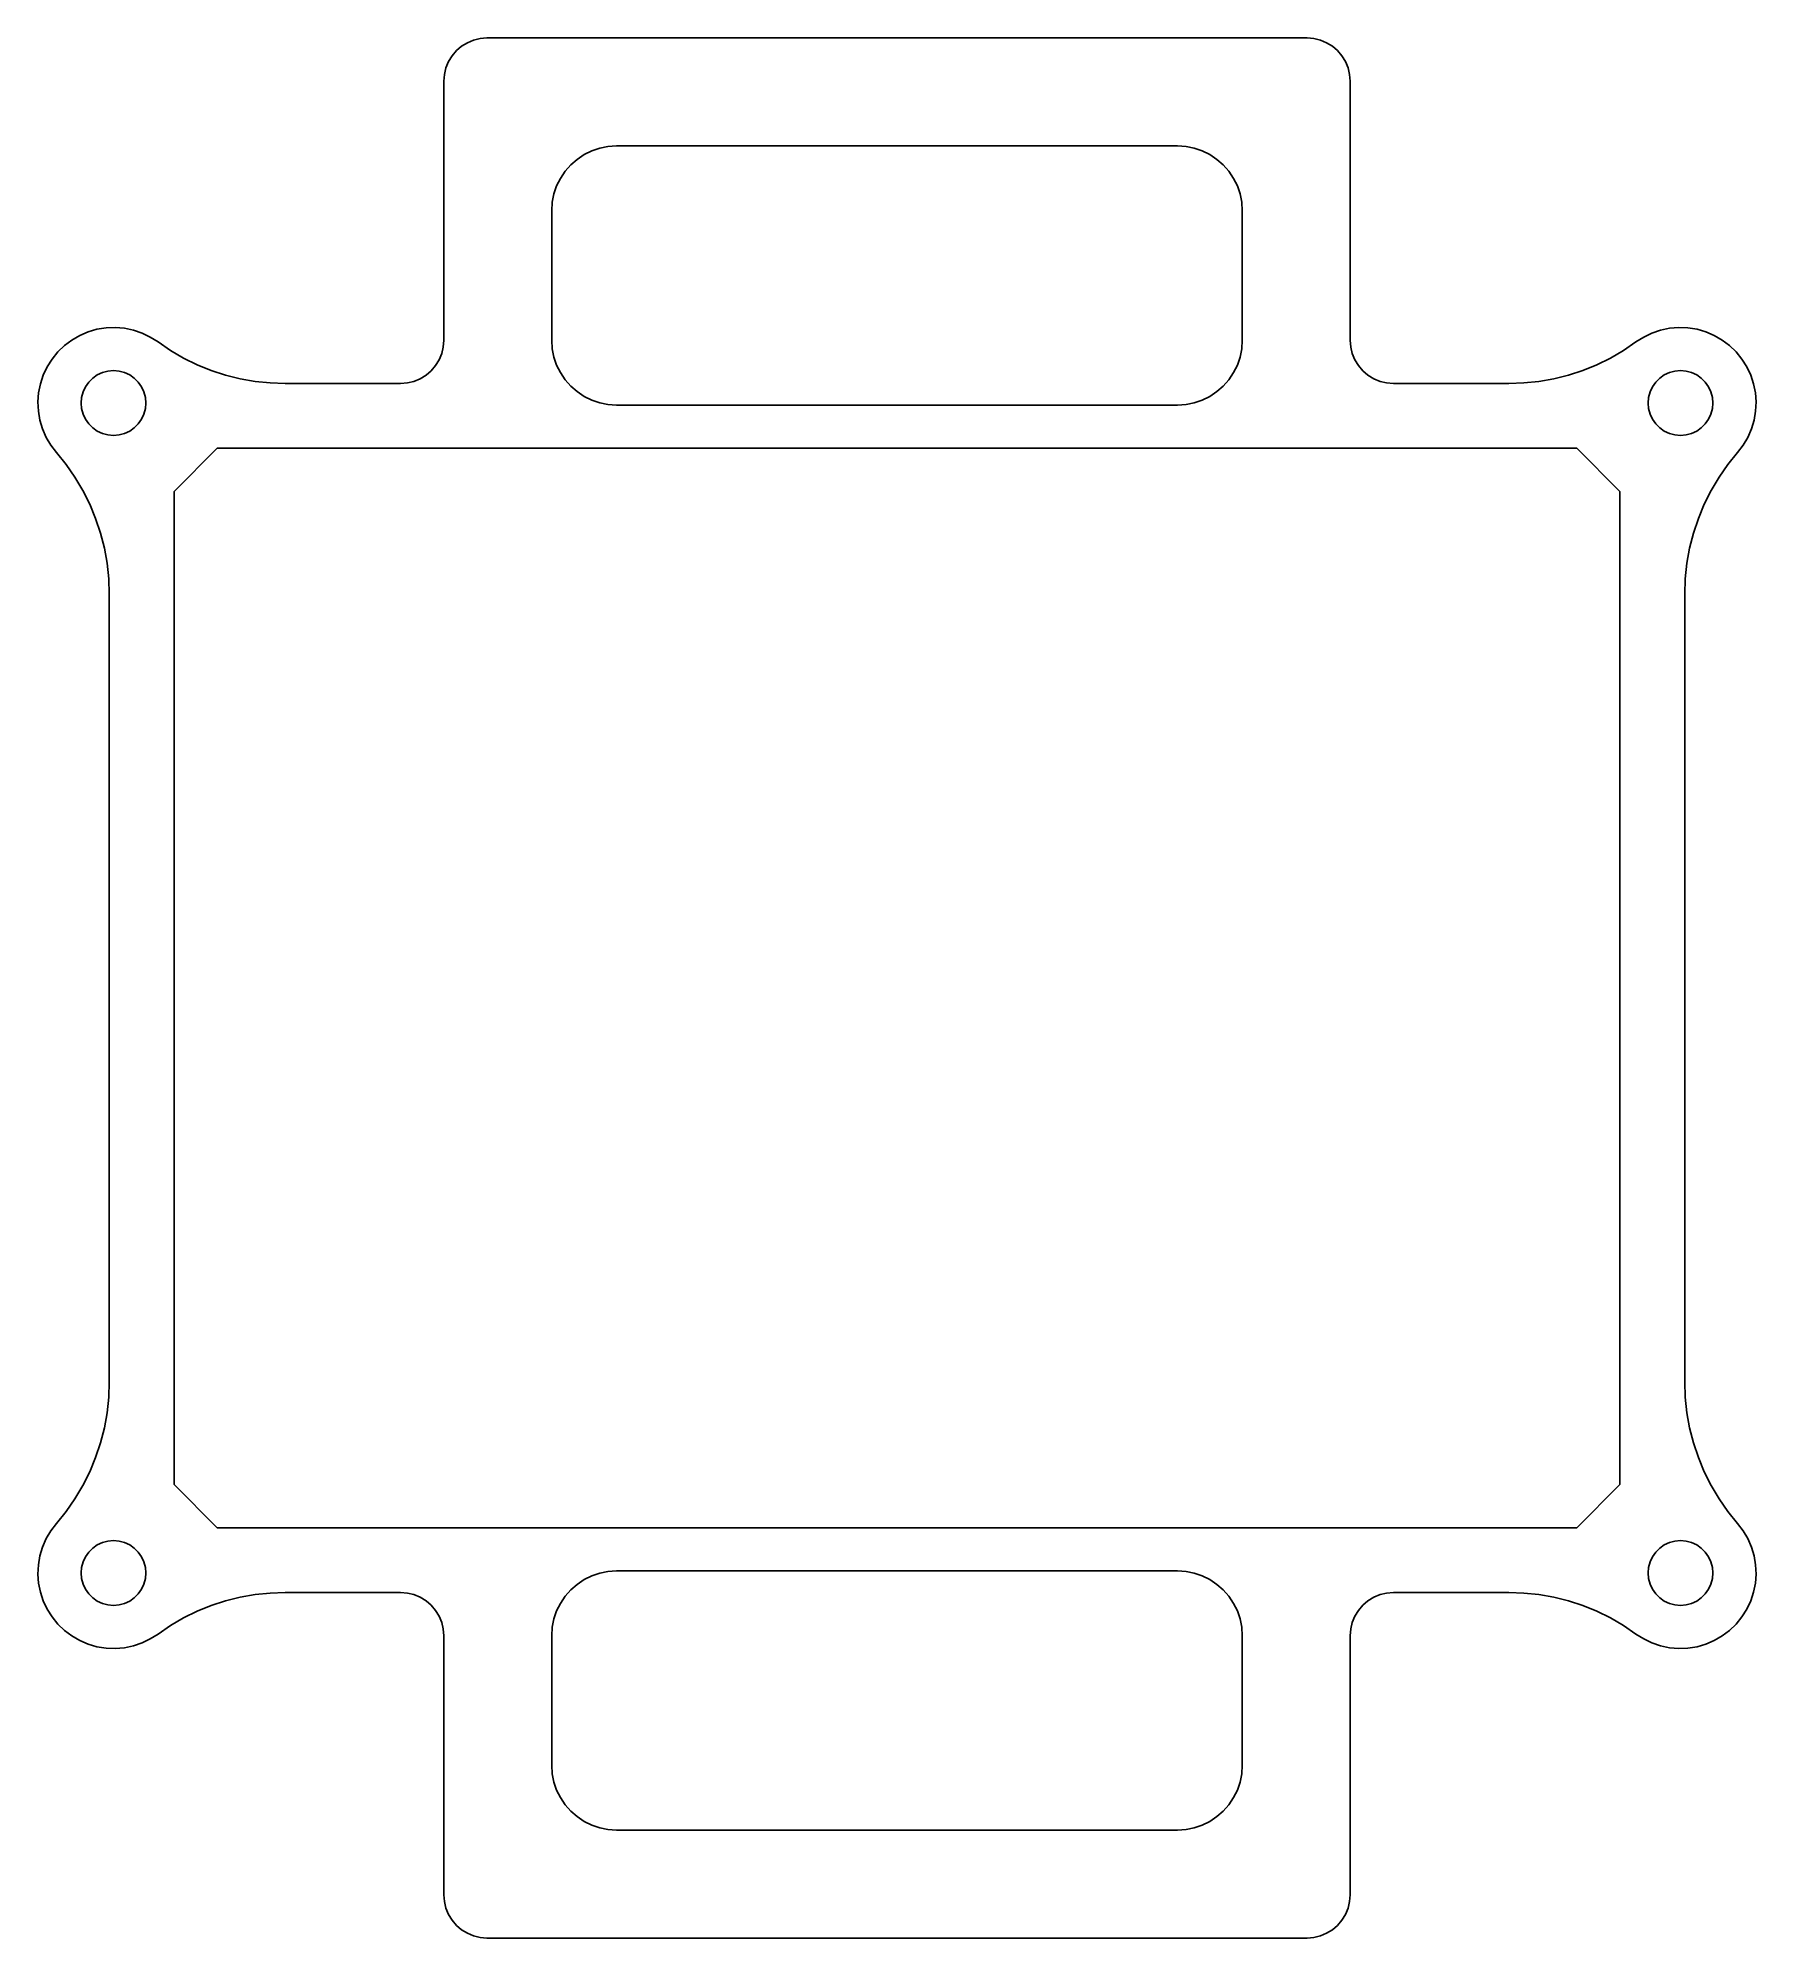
# Model space of a CAD drawing. Header units: millimetres. Extents: x -39.8 to 39.8, y -44 to 44.
import ezdxf

# ---------------------------------------------------------------- set-up
doc = ezdxf.new("R2010")
doc.units = ezdxf.units.MM

msp = doc.modelspace()

# ---------------------------------------------------------------- linework, layer by layer
at = {"color": 7, "linetype": 'Continuous', "lineweight": 25}
for p, q in [((-19.313, 43.975), (-19, 44)), ((-19, 44), (19, 44)), ((19, 44), (19.313, 43.975)), ((-20.782, 42.908), (-20.618, 43.176)), ((-20.618, 43.176), (-20.414, 43.414)), ((-20.414, 43.414), (-20.176, 43.618)), ((-20.176, 43.618), (-19.908, 43.782)), ((-19.908, 43.782), (-19.618, 43.902)), ((-19.618, 43.902), (-19.313, 43.975)), ((19.313, 43.975), (19.618, 43.902)), ((19.618, 43.902), (19.908, 43.782)), ((19.908, 43.782), (20.176, 43.618)), ((20.176, 43.618), (20.414, 43.414)), ((20.414, 43.414), (20.618, 43.176)), ((20.618, 43.176), (20.782, 42.908)), ((-21, 42), (-20.975, 42.313)), ((-20.975, 42.313), (-20.902, 42.618)), ((-20.902, 42.618), (-20.782, 42.908)), ((20.782, 42.908), (20.902, 42.618)), ((20.902, 42.618), (20.975, 42.313)), ((20.975, 42.313), (21, 42)), ((-21, 30), (-21, 42)), ((21, 42), (21, 30)), ((-14.148, 38.772), (-14.5, 38.598)), ((-13.776, 38.898), (-14.148, 38.772)), ((-13.392, 38.974), (-13.776, 38.898)), ((-13, 39), (-13.392, 38.974)), ((13, 39), (-13, 39)), ((13.392, 38.974), (13, 39)), ((13.776, 38.898), (13.392, 38.974)), ((14.148, 38.772), (13.776, 38.898)), ((14.5, 38.598), (14.148, 38.772)), ((-15.121, 38.121), (-15.38, 37.826)), ((-14.826, 38.38), (-15.121, 38.121)), ((-14.5, 38.598), (-14.826, 38.38)), ((14.826, 38.38), (14.5, 38.598)), ((15.121, 38.121), (14.826, 38.38)), ((15.38, 37.826), (15.121, 38.121)), ((-15.772, 37.148), (-15.898, 36.776)), ((-15.598, 37.5), (-15.772, 37.148)), ((-15.38, 37.826), (-15.598, 37.5)), ((15.598, 37.5), (15.38, 37.826)), ((15.772, 37.148), (15.598, 37.5)), ((15.898, 36.776), (15.772, 37.148)), ((-16, 36), (-15.974, 36.392)), ((-15.898, 36.776), (-15.974, 36.392)), ((15.974, 36.392), (15.898, 36.776)), ((15.974, 36.392), (16, 36)), ((-16, 36), (-16, 30)), ((16, 36), (16, 30)), ((-38.576, 29.756), (-38.237, 30.012)), ((-38.237, 30.012), (-37.869, 30.224)), ((-37.869, 30.224), (-37.478, 30.391)), ((-37.478, 30.391), (-37.07, 30.509)), ((-37.07, 30.509), (-36.65, 30.576)), ((-36.65, 30.576), (-36.225, 30.592)), ((-36.225, 30.592), (-35.802, 30.557)), ((-35.802, 30.557), (-35.386, 30.47)), ((-35.386, 30.47), (-34.983, 30.334)), ((-34.983, 30.334), (-34.6, 30.15)), ((-34.6, 30.15), (-34.242, 29.921)), ((-33.663, 29.528), (-34.242, 29.921)), ((-21.025, 29.687), (-21, 30)), ((-15.974, 29.608), (-16, 30)), ((16, 30), (15.974, 29.608)), ((21, 30), (21.025, 29.687)), ((33.663, 29.528), (34.242, 29.921)), ((34.6, 30.15), (34.242, 29.921)), ((34.6, 30.15), (34.983, 30.334)), ((34.983, 30.334), (35.386, 30.47)), ((35.386, 30.47), (35.802, 30.557)), ((35.802, 30.557), (36.225, 30.592)), ((36.225, 30.592), (36.65, 30.576)), ((36.65, 30.576), (37.07, 30.509)), ((37.07, 30.509), (37.478, 30.391)), ((37.478, 30.391), (37.869, 30.224)), ((37.869, 30.224), (38.237, 30.012)), ((38.237, 30.012), (38.576, 29.756)), ((-39.376, 28.772), (-39.15, 29.131)), ((-39.15, 29.131), (-38.882, 29.461)), ((-38.882, 29.461), (-38.576, 29.756)), ((-33.057, 29.177), (-33.663, 29.528)), ((-33.057, 29.177), (-32.428, 28.87)), ((-21.382, 28.824), (-21.218, 29.092)), ((-21.218, 29.092), (-21.098, 29.382)), ((-21.098, 29.382), (-21.025, 29.687)), ((-15.898, 29.224), (-15.974, 29.608)), ((-15.772, 28.852), (-15.898, 29.224)), ((15.898, 29.224), (15.772, 28.852)), ((15.974, 29.608), (15.898, 29.224)), ((21.025, 29.687), (21.098, 29.382)), ((21.098, 29.382), (21.218, 29.092)), ((21.218, 29.092), (21.382, 28.824)), ((32.428, 28.87), (33.057, 29.177)), ((33.663, 29.528), (33.057, 29.177)), ((38.576, 29.756), (38.882, 29.461)), ((38.882, 29.461), (39.15, 29.131)), ((39.15, 29.131), (39.376, 28.772)), ((-39.69, 27.983), (-39.557, 28.387)), ((-39.557, 28.387), (-39.376, 28.772)), ((-37.454, 28.057), (-37.269, 28.242)), ((-37.269, 28.242), (-37.055, 28.392)), ((-37.055, 28.392), (-36.818, 28.503)), ((-36.818, 28.503), (-36.565, 28.571)), ((-36.565, 28.571), (-36.305, 28.593)), ((-36.305, 28.593), (-36.045, 28.571)), ((-36.045, 28.571), (-35.792, 28.503)), ((-35.792, 28.503), (-35.555, 28.392)), ((-35.555, 28.392), (-35.341, 28.242)), ((-35.341, 28.242), (-35.156, 28.057)), ((-32.428, 28.87), (-31.779, 28.607)), ((-31.779, 28.607), (-31.114, 28.39)), ((-31.114, 28.39), (-30.435, 28.22)), ((-30.435, 28.22), (-29.745, 28.098)), ((-22.382, 28.098), (-22.092, 28.218)), ((-22.092, 28.218), (-21.824, 28.382)), ((-21.824, 28.382), (-21.586, 28.586)), ((-21.586, 28.586), (-21.382, 28.824)), ((-15.598, 28.5), (-15.772, 28.852)), ((-15.38, 28.174), (-15.598, 28.5)), ((-15.121, 27.879), (-15.38, 28.174)), ((15.38, 28.174), (15.121, 27.879)), ((15.598, 28.5), (15.38, 28.174)), ((15.772, 28.852), (15.598, 28.5)), ((21.382, 28.824), (21.586, 28.586)), ((21.586, 28.586), (21.824, 28.382)), ((21.824, 28.382), (22.092, 28.218)), ((22.092, 28.218), (22.382, 28.098)), ((29.745, 28.098), (30.435, 28.22)), ((30.435, 28.22), (31.114, 28.39)), ((31.114, 28.39), (31.779, 28.607)), ((31.779, 28.607), (32.428, 28.87)), ((35.156, 28.057), (35.341, 28.242)), ((35.341, 28.242), (35.555, 28.392)), ((35.555, 28.392), (35.792, 28.503)), ((35.792, 28.503), (36.045, 28.571)), ((36.045, 28.571), (36.305, 28.593)), ((36.305, 28.593), (36.565, 28.571)), ((36.565, 28.571), (36.818, 28.503)), ((36.818, 28.503), (37.055, 28.392)), ((37.055, 28.392), (37.269, 28.242)), ((37.269, 28.242), (37.454, 28.057)), ((39.376, 28.772), (39.557, 28.387)), ((39.557, 28.387), (39.69, 27.983)), ((-39.805, 27.143), (-39.773, 27.566)), ((-39.773, 27.566), (-39.69, 27.983)), ((-37.805, 27.093), (-37.782, 27.354)), ((-37.782, 27.354), (-37.715, 27.606)), ((-37.715, 27.606), (-37.604, 27.843)), ((-37.604, 27.843), (-37.454, 28.057)), ((-35.156, 28.057), (-35.006, 27.843)), ((-35.006, 27.843), (-34.895, 27.606)), ((-34.895, 27.606), (-34.828, 27.354)), ((-34.828, 27.354), (-34.805, 27.093)), ((-29.745, 28.098), (-29.049, 28.025)), ((-29.049, 28.025), (-28.349, 28)), ((-28.349, 28), (-23, 28)), ((-23, 28), (-22.687, 28.025)), ((-22.687, 28.025), (-22.382, 28.098)), ((-15.121, 27.879), (-14.826, 27.62)), ((-14.826, 27.62), (-14.5, 27.402)), ((-14.5, 27.402), (-14.148, 27.228)), ((14.148, 27.228), (14.5, 27.402)), ((14.5, 27.402), (14.826, 27.62)), ((14.826, 27.62), (15.121, 27.879)), ((22.382, 28.098), (22.687, 28.025)), ((22.687, 28.025), (23, 28)), ((23, 28), (28.349, 28)), ((28.349, 28), (29.049, 28.025)), ((29.049, 28.025), (29.745, 28.098)), ((34.805, 27.093), (34.828, 27.354)), ((34.828, 27.354), (34.895, 27.606)), ((34.895, 27.606), (35.006, 27.843)), ((35.006, 27.843), (35.156, 28.057)), ((37.454, 28.057), (37.604, 27.843)), ((37.604, 27.843), (37.715, 27.606)), ((37.715, 27.606), (37.782, 27.354)), ((37.782, 27.354), (37.805, 27.093)), ((39.69, 27.983), (39.773, 27.566)), ((39.773, 27.566), (39.805, 27.143)), ((-39.785, 26.718), (-39.805, 27.143)), ((-39.714, 26.299), (-39.785, 26.718)), ((-37.782, 26.833), (-37.805, 27.093)), ((-37.715, 26.58), (-37.782, 26.833)), ((-37.604, 26.343), (-37.715, 26.58)), ((-34.895, 26.58), (-35.006, 26.343)), ((-34.828, 26.833), (-34.895, 26.58)), ((-34.805, 27.093), (-34.828, 26.833)), ((-14.148, 27.228), (-13.776, 27.102)), ((-13.776, 27.102), (-13.392, 27.026)), ((-13.392, 27.026), (-13, 27)), ((-13, 27), (13, 27)), ((13, 27), (13.392, 27.026)), ((13.392, 27.026), (13.776, 27.102)), ((13.776, 27.102), (14.148, 27.228)), ((34.828, 26.833), (34.805, 27.093)), ((34.895, 26.58), (34.828, 26.833)), ((35.006, 26.343), (34.895, 26.58)), ((37.715, 26.58), (37.604, 26.343)), ((37.782, 26.833), (37.715, 26.58)), ((37.805, 27.093), (37.782, 26.833)), ((39.785, 26.718), (39.714, 26.299)), ((39.805, 27.143), (39.785, 26.718)), ((-39.592, 25.892), (-39.714, 26.299)), ((-39.423, 25.502), (-39.592, 25.892)), ((-37.454, 26.129), (-37.604, 26.343)), ((-37.269, 25.944), (-37.454, 26.129)), ((-37.055, 25.794), (-37.269, 25.944)), ((-36.818, 25.684), (-37.055, 25.794)), ((-36.565, 25.616), (-36.818, 25.684)), ((-36.305, 25.593), (-36.565, 25.616)), ((-36.045, 25.616), (-36.305, 25.593)), ((-35.792, 25.684), (-36.045, 25.616)), ((-35.555, 25.794), (-35.792, 25.684)), ((-35.341, 25.944), (-35.555, 25.794)), ((-35.156, 26.129), (-35.341, 25.944)), ((-35.006, 26.343), (-35.156, 26.129)), ((35.156, 26.129), (35.006, 26.343)), ((35.341, 25.944), (35.156, 26.129)), ((35.555, 25.794), (35.341, 25.944)), ((35.792, 25.684), (35.555, 25.794)), ((36.045, 25.616), (35.792, 25.684)), ((36.305, 25.593), (36.045, 25.616)), ((36.565, 25.616), (36.305, 25.593)), ((36.818, 25.684), (36.565, 25.616)), ((37.055, 25.794), (36.818, 25.684)), ((37.269, 25.944), (37.055, 25.794)), ((37.454, 26.129), (37.269, 25.944)), ((37.604, 26.343), (37.454, 26.129)), ((39.592, 25.892), (39.423, 25.502)), ((39.714, 26.299), (39.592, 25.892)), ((-39.207, 25.136), (-39.423, 25.502)), ((-38.948, 24.799), (-39.207, 25.136)), ((-38.499, 24.243), (-38.948, 24.799)), ((-31.5, 25), (-33.5, 23)), ((31.5, 25), (-31.5, 25)), ((33.5, 23), (31.5, 25)), ((38.499, 24.243), (38.948, 24.799)), ((39.207, 25.136), (38.948, 24.799)), ((39.423, 25.502), (39.207, 25.136)), ((-38.499, 24.243), (-38.091, 23.656)), ((38.091, 23.656), (38.499, 24.243)), ((-38.091, 23.656), (-37.726, 23.042)), ((-37.406, 22.403), (-37.726, 23.042)), ((-33.5, -23), (-33.5, 23)), ((33.5, -23), (33.5, 23)), ((37.726, 23.042), (37.406, 22.403)), ((38.091, 23.656), (37.726, 23.042)), ((-37.132, 21.743), (-37.406, 22.403)), ((37.406, 22.403), (37.132, 21.743)), ((-36.906, 21.065), (-37.132, 21.743)), ((37.132, 21.743), (36.906, 21.065)), ((-36.729, 20.372), (-36.906, 21.065)), ((-36.602, 19.669), (-36.729, 20.372)), ((36.729, 20.372), (36.602, 19.669)), ((36.906, 21.065), (36.729, 20.372)), ((-36.526, 18.958), (-36.602, 19.669)), ((36.602, 19.669), (36.526, 18.958)), ((-36.5, 18.244), (-36.526, 18.958)), ((36.526, 18.958), (36.5, 18.244)), ((-36.5, -18.244), (-36.5, 18.244)), ((36.5, 18.244), (36.5, -18.244)), ((-36.526, -18.958), (-36.5, -18.244)), ((36.5, -18.244), (36.526, -18.958)), ((-36.602, -19.669), (-36.526, -18.958)), ((36.526, -18.958), (36.602, -19.669)), ((-36.729, -20.372), (-36.602, -19.669)), ((36.602, -19.669), (36.729, -20.372)), ((-37.132, -21.743), (-36.906, -21.065)), ((-36.906, -21.065), (-36.729, -20.372)), ((36.729, -20.372), (36.906, -21.065)), ((36.906, -21.065), (37.132, -21.743)), ((-37.406, -22.403), (-37.132, -21.743)), ((37.132, -21.743), (37.406, -22.403)), ((-37.726, -23.042), (-37.406, -22.403)), ((37.406, -22.403), (37.726, -23.042)), ((-38.091, -23.656), (-38.499, -24.243)), ((-38.091, -23.656), (-37.726, -23.042)), ((-33.5, -23), (-31.5, -25)), ((31.5, -25), (33.5, -23)), ((38.091, -23.656), (37.726, -23.042)), ((38.499, -24.243), (38.091, -23.656)), ((-38.499, -24.243), (-38.948, -24.799)), ((38.499, -24.243), (38.948, -24.799)), ((-39.592, -25.892), (-39.423, -25.502)), ((-39.423, -25.502), (-39.207, -25.136)), ((-39.207, -25.136), (-38.948, -24.799)), ((-31.5, -25), (31.5, -25)), ((38.948, -24.799), (39.207, -25.136)), ((39.207, -25.136), (39.423, -25.502)), ((39.423, -25.502), (39.592, -25.892)), ((-39.785, -26.718), (-39.714, -26.299)), ((-39.714, -26.299), (-39.592, -25.892)), ((-37.715, -26.58), (-37.604, -26.343)), ((-37.604, -26.343), (-37.454, -26.129)), ((-37.454, -26.129), (-37.269, -25.944)), ((-37.269, -25.944), (-37.055, -25.794)), ((-37.055, -25.794), (-36.818, -25.684)), ((-36.818, -25.684), (-36.565, -25.616)), ((-36.565, -25.616), (-36.305, -25.593)), ((-36.305, -25.593), (-36.045, -25.616)), ((-36.045, -25.616), (-35.792, -25.684)), ((-35.792, -25.684), (-35.555, -25.794)), ((-35.555, -25.794), (-35.341, -25.944)), ((-35.341, -25.944), (-35.156, -26.129)), ((-35.156, -26.129), (-35.006, -26.343)), ((-35.006, -26.343), (-34.895, -26.58)), ((34.895, -26.58), (35.006, -26.343)), ((35.006, -26.343), (35.156, -26.129)), ((35.156, -26.129), (35.341, -25.944)), ((35.341, -25.944), (35.555, -25.794)), ((35.555, -25.794), (35.792, -25.684)), ((35.792, -25.684), (36.045, -25.616)), ((36.045, -25.616), (36.305, -25.593)), ((36.305, -25.593), (36.565, -25.616)), ((36.565, -25.616), (36.818, -25.684)), ((36.818, -25.684), (37.055, -25.794)), ((37.055, -25.794), (37.269, -25.944)), ((37.269, -25.944), (37.454, -26.129)), ((37.454, -26.129), (37.604, -26.343)), ((37.604, -26.343), (37.715, -26.58)), ((39.592, -25.892), (39.714, -26.299)), ((39.714, -26.299), (39.785, -26.718)), ((-39.805, -27.143), (-39.785, -26.718)), ((-39.773, -27.566), (-39.805, -27.143)), ((-37.805, -27.093), (-37.782, -26.833)), ((-37.782, -27.354), (-37.805, -27.093)), ((-37.782, -26.833), (-37.715, -26.58)), ((-34.895, -26.58), (-34.828, -26.833)), ((-34.828, -26.833), (-34.805, -27.093)), ((-34.805, -27.093), (-34.828, -27.354)), ((-14.5, -27.402), (-14.148, -27.228)), ((-14.148, -27.228), (-13.776, -27.102)), ((-13.776, -27.102), (-13.392, -27.026)), ((-13.392, -27.026), (-13, -27)), ((-13, -27), (13, -27)), ((13, -27), (13.392, -27.026)), ((13.392, -27.026), (13.776, -27.102)), ((13.776, -27.102), (14.148, -27.228)), ((14.148, -27.228), (14.5, -27.402)), ((34.805, -27.093), (34.828, -26.833)), ((34.828, -27.354), (34.805, -27.093)), ((34.828, -26.833), (34.895, -26.58)), ((37.715, -26.58), (37.782, -26.833)), ((37.782, -26.833), (37.805, -27.093)), ((37.805, -27.093), (37.782, -27.354)), ((39.805, -27.143), (39.773, -27.566)), ((39.785, -26.718), (39.805, -27.143)), ((-39.69, -27.983), (-39.773, -27.566)), ((-39.557, -28.387), (-39.69, -27.983)), ((-37.715, -27.606), (-37.782, -27.354)), ((-37.604, -27.843), (-37.715, -27.606)), ((-37.454, -28.057), (-37.604, -27.843)), ((-37.269, -28.242), (-37.454, -28.057)), ((-35.156, -28.057), (-35.341, -28.242)), ((-35.006, -27.843), (-35.156, -28.057)), ((-34.895, -27.606), (-35.006, -27.843)), ((-34.828, -27.354), (-34.895, -27.606)), ((-30.435, -28.22), (-29.745, -28.098)), ((-29.745, -28.098), (-29.049, -28.025)), ((-29.049, -28.025), (-28.349, -28)), ((-28.349, -28), (-23, -28)), ((-22.687, -28.025), (-23, -28)), ((-22.382, -28.098), (-22.687, -28.025)), ((-22.092, -28.218), (-22.382, -28.098)), ((-15.38, -28.174), (-15.121, -27.879)), ((-15.121, -27.879), (-14.826, -27.62)), ((-14.826, -27.62), (-14.5, -27.402)), ((14.5, -27.402), (14.826, -27.62)), ((14.826, -27.62), (15.121, -27.879)), ((15.121, -27.879), (15.38, -28.174)), ((22.382, -28.098), (22.092, -28.218)), ((22.687, -28.025), (22.382, -28.098)), ((23, -28), (22.687, -28.025)), ((23, -28), (28.349, -28)), ((29.049, -28.025), (28.349, -28)), ((29.745, -28.098), (29.049, -28.025)), ((30.435, -28.22), (29.745, -28.098)), ((34.895, -27.606), (34.828, -27.354)), ((35.006, -27.843), (34.895, -27.606)), ((35.156, -28.057), (35.006, -27.843)), ((35.341, -28.242), (35.156, -28.057)), ((37.454, -28.057), (37.269, -28.242)), ((37.604, -27.843), (37.454, -28.057)), ((37.715, -27.606), (37.604, -27.843)), ((37.782, -27.354), (37.715, -27.606)), ((39.69, -27.983), (39.557, -28.387)), ((39.773, -27.566), (39.69, -27.983)), ((-39.376, -28.772), (-39.557, -28.387)), ((-39.15, -29.131), (-39.376, -28.772)), ((-37.055, -28.392), (-37.269, -28.242)), ((-36.818, -28.503), (-37.055, -28.392)), ((-36.565, -28.571), (-36.818, -28.503)), ((-36.305, -28.593), (-36.565, -28.571)), ((-36.045, -28.571), (-36.305, -28.593)), ((-35.792, -28.503), (-36.045, -28.571)), ((-35.555, -28.392), (-35.792, -28.503)), ((-35.341, -28.242), (-35.555, -28.392)), ((-32.428, -28.87), (-33.057, -29.177)), ((-31.779, -28.607), (-32.428, -28.87)), ((-31.114, -28.39), (-31.779, -28.607)), ((-31.114, -28.39), (-30.435, -28.22)), ((-21.824, -28.382), (-22.092, -28.218)), ((-21.586, -28.586), (-21.824, -28.382)), ((-21.382, -28.824), (-21.586, -28.586)), ((-21.218, -29.092), (-21.382, -28.824)), ((-15.898, -29.224), (-15.772, -28.852)), ((-15.772, -28.852), (-15.598, -28.5)), ((-15.598, -28.5), (-15.38, -28.174)), ((15.38, -28.174), (15.598, -28.5)), ((15.598, -28.5), (15.772, -28.852)), ((15.772, -28.852), (15.898, -29.224)), ((21.382, -28.824), (21.218, -29.092)), ((21.586, -28.586), (21.382, -28.824)), ((21.824, -28.382), (21.586, -28.586)), ((22.092, -28.218), (21.824, -28.382)), ((31.114, -28.39), (30.435, -28.22)), ((31.779, -28.607), (31.114, -28.39)), ((31.779, -28.607), (32.428, -28.87)), ((32.428, -28.87), (33.057, -29.177)), ((35.555, -28.392), (35.341, -28.242)), ((35.792, -28.503), (35.555, -28.392)), ((36.045, -28.571), (35.792, -28.503)), ((36.305, -28.593), (36.045, -28.571)), ((36.565, -28.571), (36.305, -28.593)), ((36.818, -28.503), (36.565, -28.571)), ((37.055, -28.392), (36.818, -28.503)), ((37.269, -28.242), (37.055, -28.392)), ((39.376, -28.772), (39.15, -29.131)), ((39.557, -28.387), (39.376, -28.772)), ((-38.882, -29.461), (-39.15, -29.131)), ((-38.576, -29.756), (-38.882, -29.461)), ((-38.237, -30.012), (-38.576, -29.756)), ((-33.663, -29.528), (-34.242, -29.921)), ((-33.057, -29.177), (-33.663, -29.528)), ((-21.098, -29.382), (-21.218, -29.092)), ((-21.025, -29.687), (-21.098, -29.382)), ((-21.025, -29.687), (-21, -30)), ((-16, -30), (-15.974, -29.608)), ((-15.974, -29.608), (-15.898, -29.224)), ((15.898, -29.224), (15.974, -29.608)), ((15.974, -29.608), (16, -30)), ((21.025, -29.687), (21, -30)), ((21.098, -29.382), (21.025, -29.687)), ((21.218, -29.092), (21.098, -29.382)), ((33.057, -29.177), (33.663, -29.528)), ((33.663, -29.528), (34.242, -29.921)), ((38.576, -29.756), (38.237, -30.012)), ((38.882, -29.461), (38.576, -29.756)), ((39.15, -29.131), (38.882, -29.461)), ((-37.869, -30.224), (-38.237, -30.012)), ((-37.478, -30.391), (-37.869, -30.224)), ((-37.07, -30.509), (-37.478, -30.391)), ((-36.65, -30.576), (-37.07, -30.509)), ((-36.225, -30.592), (-36.65, -30.576)), ((-35.802, -30.557), (-36.225, -30.592)), ((-35.386, -30.47), (-35.802, -30.557)), ((-34.983, -30.334), (-35.386, -30.47)), ((-34.6, -30.15), (-34.983, -30.334)), ((-34.6, -30.15), (-34.242, -29.921)), ((-21, -42), (-21, -30)), ((-16, -36), (-16, -30)), ((16, -30), (16, -36)), ((21, -30), (21, -42)), ((34.6, -30.15), (34.242, -29.921)), ((34.983, -30.334), (34.6, -30.15)), ((35.386, -30.47), (34.983, -30.334)), ((35.802, -30.557), (35.386, -30.47)), ((36.225, -30.592), (35.802, -30.557)), ((36.65, -30.576), (36.225, -30.592)), ((37.07, -30.509), (36.65, -30.576)), ((37.478, -30.391), (37.07, -30.509)), ((37.869, -30.224), (37.478, -30.391)), ((38.237, -30.012), (37.869, -30.224)), ((-15.974, -36.392), (-16, -36)), ((15.974, -36.392), (16, -36)), ((-15.898, -36.776), (-15.974, -36.392)), ((-15.898, -36.776), (-15.772, -37.148)), ((15.772, -37.148), (15.898, -36.776)), ((15.898, -36.776), (15.974, -36.392)), ((-15.772, -37.148), (-15.598, -37.5)), ((-15.598, -37.5), (-15.38, -37.826)), ((-15.38, -37.826), (-15.121, -38.121)), ((15.121, -38.121), (15.38, -37.826)), ((15.38, -37.826), (15.598, -37.5)), ((15.598, -37.5), (15.772, -37.148)), ((-15.121, -38.121), (-14.826, -38.38)), ((-14.826, -38.38), (-14.5, -38.598)), ((-14.5, -38.598), (-14.148, -38.772)), ((14.148, -38.772), (14.5, -38.598)), ((14.5, -38.598), (14.826, -38.38)), ((14.826, -38.38), (15.121, -38.121)), ((-14.148, -38.772), (-13.776, -38.898)), ((-13.776, -38.898), (-13.392, -38.974)), ((-13.392, -38.974), (-13, -39)), ((13, -39), (-13, -39)), ((13.392, -38.974), (13, -39)), ((13.776, -38.898), (13.392, -38.974)), ((13.776, -38.898), (14.148, -38.772)), ((-20.975, -42.313), (-21, -42)), ((21, -42), (20.975, -42.313)), ((-20.902, -42.618), (-20.975, -42.313)), ((-20.782, -42.908), (-20.902, -42.618)), ((-20.618, -43.176), (-20.782, -42.908)), ((20.782, -42.908), (20.618, -43.176)), ((20.902, -42.618), (20.782, -42.908)), ((20.975, -42.313), (20.902, -42.618)), ((-20.414, -43.414), (-20.618, -43.176)), ((-20.176, -43.618), (-20.414, -43.414)), ((-19.908, -43.782), (-20.176, -43.618)), ((-19.618, -43.902), (-19.908, -43.782)), ((-19.313, -43.975), (-19.618, -43.902)), ((-19, -44), (-19.313, -43.975)), ((19, -44), (-19, -44)), ((19.313, -43.975), (19, -44)), ((19.618, -43.902), (19.313, -43.975)), ((19.908, -43.782), (19.618, -43.902)), ((20.176, -43.618), (19.908, -43.782)), ((20.414, -43.414), (20.176, -43.618)), ((20.618, -43.176), (20.414, -43.414))]:
    msp.add_line(p, q, dxfattribs=at)

doc.saveas('drawing.dxf')
